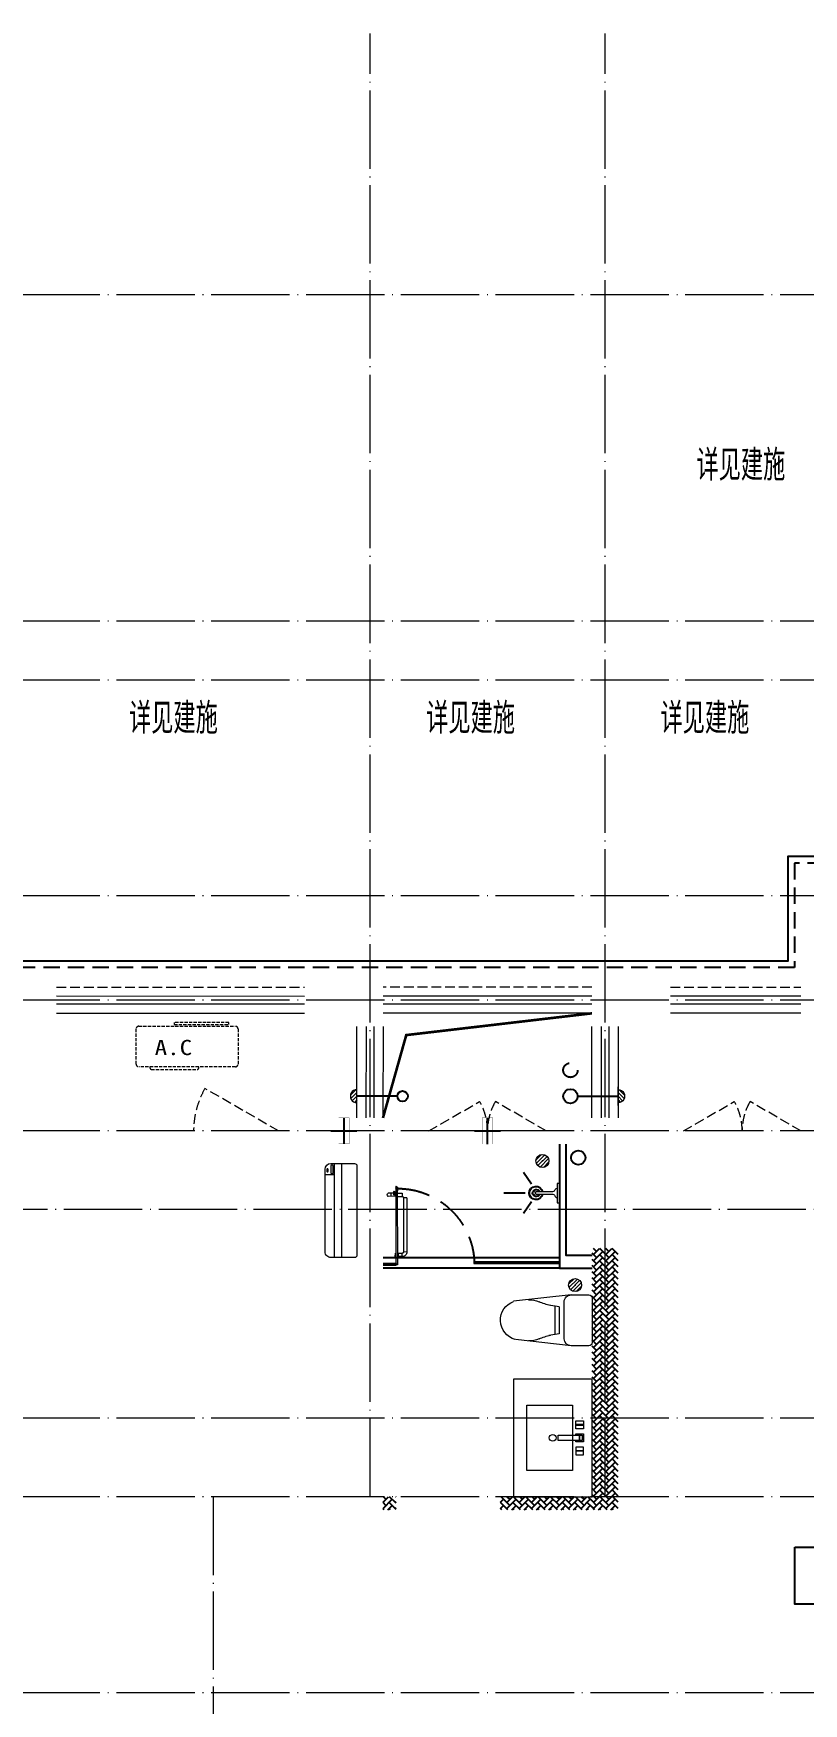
# Model space of a CAD drawing. Extents: x -518115 to 1124316, y -209821 to 1628073.
# Drawn here: x 830040 to 835937, y 600166 to 612949 of the extents above; entities that cross this region are included whole.
import ezdxf

# ---------------------------------------------------------------- set-up
doc = ezdxf.new("R2010")
doc.units = 0
doc.header["$LTSCALE"] = 1000
doc.header["$MEASUREMENT"] = 0
for name, pattern in [('DASH', [0.35, 0.25, -0.1]), ('DOTE', [2.42, 2, -0.2, 0.02, -0.2]), ('HIDDEN', [0.375, 0.25, -0.125])]:
    doc.linetypes.add(name, pattern=pattern)
for name, color, linetype, lineweight in [('DOTE', 19, 'DOTE', 9), ('LVTRY', 1, 'Continuous', 13), ('WINDOW', 144, 'Continuous', 15), ('平面-栏杆', 135, 'Continuous', 15), ('平面-看线', 45, 'Continuous', 15), ('平面-空调室内机', 176, 'Continuous', 9), ('平面-空调预留孔', 173, 'Continuous', 15), ('空调', 76, 'Continuous', 13)]:
    doc.layers.add(name, color=color, linetype=linetype, lineweight=lineweight)
for name, color, linetype in [('IP-bath&kitchen-JOHNSON', 4, 'Continuous'), ('P-bath&kitchen-JOHNSON', 4, 'Continuous'), ('PUB_TEXT', 4, 'Continuous'), ('VPIPE-中水', 122, 'Continuous'), ('VPIPE-凝结', 150, 'Continuous'), ('VPIPE-废水', 31, 'Continuous'), ('VPIPE-雨水', 4, 'DASH'), ('保温', 6, 'Continuous'), ('机电标识类', 1, 'Continuous'), ('看线', 251, 'Continuous')]:
    doc.layers.add(name, color=color, linetype=linetype)
doc.styles.add('_TCH_AXIS', font='COMPLEX', dxfattribs={"bigfont": 'GBCBIG'})
doc.styles.add('黑体', font='')
doc.styles.get('黑体').set_extended_font_data('SimHei')
pattern_1 = [(45, (0, 0), (0, 47.4157523), [100.584, -33.528]), (135, (23.708, 23.708), (3e-15, 47.4157523), [100.584, -33.528])]

# ---------------------------------------------------------------- blocks, each defined once
blk = doc.blocks.new('A$C7A951E79')
at = {"layer": 'LVTRY'}
for p, q in [((-7, 49), (-49, 7)), ((0, 28), (-47, -18)), ((0, 0), (-35, -35)), ((0, -71), (0, 71)), ((0, -28), (-18, -47))]:
    blk.add_line(p, q, dxfattribs=at)
blk.add_arc((0, 0), 49.9, 89.9757, 269.9757, dxfattribs=at)
blk.add_point((0, 0), dxfattribs=at)
blk = doc.blocks.new('A$C42425DA4')
blk.add_blockref('A$C7A951E79', (0, 0))
at = {"xscale": -1}
blk.add_blockref('A$C7A951E79', (2000, 0), dxfattribs=at)
blk = doc.blocks.new('gsergvr')
at = {"layer": '平面-空调预留孔', "linetype": 'DASH', "ltscale": 0.1}
for p, q in [((34075, 17176), (34075, 17166)), ((34085, 17156), (34438, 17156)), ((34448, 17166), (34448, 17176))]:
    blk.add_line(p, q, dxfattribs=at)
blk.add_lwpolyline([(34679, 17515), (34260, 17515), (34260, 17500), (34679, 17500)], close=True, dxfattribs=at)
blk.add_lwpolyline([(34729, 17176), (33989, 17176, -0.414214), (33969, 17196), (33969, 17466, -0.414214), (33989, 17486), (34729, 17486, -0.414214), (34749, 17466), (34749, 17196, -0.414214)], format="xyb", close=True, dxfattribs=at)
for centre, start, end in [((34085, 17166), 180, 270), ((34438, 17166), 270, 0)]:
    blk.add_arc(centre, 10, start, end, dxfattribs=at)
at = {"layer": '平面-空调预留孔', "color": 251, "linetype": 'DASH', "ltscale": 0.1, "true_color": 0x636466, "style": '黑体', "width": 1.2}
blk.add_text('A.C', height=117, dxfattribs=at).set_placement((34111, 17265))
blk = doc.blocks.new('rtyryrtyeeretee')
at = {"layer": '平面-空调预留孔'}
blk.add_blockref('gsergvr', (635673, 326706), dxfattribs=at)
blk = doc.blocks.new('dongkong')
blk.add_wipeout([(-603756, 210771), (-603756, 210571), (-603836, 210571), (-603836, 210771)])
at = {"layer": '机电标识类', "color": 250, "linetype": 'DASH', "ltscale": 400}
for p, q in [((-603896, 210671), (-603696, 210671)), ((-603796, 210771), (-603796, 210571))]:
    blk.add_line(p, q, dxfattribs=at)
at = {"layer": '空调', "color": 6, "linetype": 'DASH', "const_width": 2}
blk.add_lwpolyline([(-603756, 210771), (-603756, 210571), (-603836, 210571), (-603836, 210771)], close=True, dxfattribs=at)
blk = doc.blocks.new('HFHFTHFD')
at = {"layer": 'DOTE', "linetype": 'DOTE', "ltscale": 0.3}
for p, q in [((425317, 601749), (425317, 612949)), ((427117, 601749), (427117, 612949)), ((472617, 610949), (418617, 610949)), ((472617, 608449), (418617, 608449)), ((472617, 607999), (418617, 607999)), ((472617, 606349), (418617, 606349)), ((472617, 605549), (418617, 605549)), ((472617, 604549), (418617, 604549)), ((418617, 603949), (472617, 603949)), ((472617, 602349), (418617, 602349)), ((472617, 601749), (418617, 601749)), ((424117, 601749), (424117, 593449)), ((472617, 600249), (418617, 600249))]:
    blk.add_line(p, q, dxfattribs=at)
blk = doc.blocks.new('A$C001338C2')
for p, q in [((0, 249), (0, 22)), ((845, 304), (55, 304)), ((109, 215), (109, 304)), ((900, 22), (900, 249)), ((22, 0), (878, 0))]:
    blk.add_line(p, q)
at = {"lineweight": 5}
for p, q in [((900, 215), (0, 215)), ((900, 143), (0, 143))]:
    blk.add_line(p, q, dxfattribs=at)
for points in [[(89, 226), (22, 226, -0.414214), (17, 232), (17, 243, -0.414214), (22, 249), (89, 249, -0.414214), (95, 243), (95, 232, -0.414214)], [(73, 275), (57, 275, -0.414214), (51, 281), (51, 283, -0.414214), (57, 289), (73, 289, -0.414214), (79, 283), (79, 281, -0.414214)]]:
    blk.add_lwpolyline(points, format="xyb", close=True)
for centre, radius, start, end in [((55, 249), 55, 90, 180), ((845, 249), 55, 360, 90), ((22, 22), 22, 180, 270), ((878, 22), 22, 270, 360)]:
    blk.add_arc(centre, radius, start, end)
blk = doc.blocks.new('GDFGDGRD')
at = {"layer": '保温', "linetype": 'ByBlock', "ltscale": 10}
h = blk.add_hatch(dxfattribs=at)
h.set_pattern_fill('AR-HBONE', color=251, scale=55)
h.set_pattern_definition(pattern_1)
h.paths.add_polyline_path([(427217, 370024), (427217, 372024), (427017, 372024), (427017, 370024)])
h = blk.add_hatch(dxfattribs=at)
h.set_pattern_fill('AR-HBONE', color=251, scale=55)
h.set_pattern_definition(pattern_1)
h.paths.add_polyline_path([(425517, 370024), (425517, 370124), (425417, 370124), (425417, 370024)])
h = blk.add_hatch(dxfattribs=at)
h.set_pattern_fill('AR-HBONE', color=251, scale=55)
h.set_pattern_definition(pattern_1)
h.paths.add_polyline_path([(427017, 370024), (427017, 370124), (426317, 370124), (426317, 370024)])
blk = doc.blocks.new('rrrrrrrrrrrra')
for p, q in [((-112, 459), (-112, 324)), ((253, 484), (-87, 484)), ((278, 324), (278, 459)), ((-112, 324), (-64, -103)), ((-59, 271), (224, 271)), ((278, 324), (228, -116)), ((-21, 232), (-34, 154)), ((191, 200), (-26, 200)), ((186, 232), (-21, 232)), ((186, 232), (199, 154))]:
    blk.add_line(p, q)
for centre, radius, start, end in [((-87, 459), 25, 90, 180), ((253, 459), 25, 0, 90), ((-59, 324), 53.3, 180, 270), ((224, 324), 53.3, 270, 0), ((-323, 210), 294, 333.5369, 351.4828), ((488, 210), 294, 188.5172, 206.4631), ((149, -3), 224, 158.5202, 180), ((16, -3), 224, 0, 21.4798), ((84, -64), 153, 195.0773, 340.1181)]:
    blk.add_arc(centre, radius, start, end)
blk = doc.blocks.new('A$C1E0F638F')
for points in [[(500, 435), (500, 85), (0, 85), (0, 435)], [(270, 30), (230, 30), (230, 195), (270, 195)], [(120, 0), (180, 0), (180, 60), (120, 60)], [(147, 55), (153, 55), (153, 5), (147, 5)], [(230, 30), (270, 30), (270, 10), (230, 10)], [(380, 0), (320, 0), (320, 60), (380, 60)], [(353, 55), (347, 55), (347, 5), (353, 5)]]:
    blk.add_lwpolyline(points, close=True)
blk.add_lwpolyline([(270, 60), (280, 60), (280, 0), (220, 0), (220, 60), (230, 60)])
blk.add_circle((250, 236), 26)
blk = doc.blocks.new('$lvtry$00000171')
for p, q in [((-74, 11), (-11, 74)), ((-70, -27), (27, 70)), ((-53, -53), (53, 53)), ((-27, -70), (70, 27)), ((11, -74), (74, -11))]:
    blk.add_line(p, q)
blk.add_circle((0, 0), 75)
blk.add_point((0, 0))
blk = doc.blocks.new('135')
blk.add_hatch(color=256).paths.add_polyline_path([(5, 2), (4, -1), (-5, 2), (-4, 5)])
for p, q in [((-6, 19), (-3, 19)), ((-3, 19), (-6, 19)), ((-6, 3), (5, -2)), ((-6, 3), (-5, 3)), ((-5, 11), (-5, 31)), ((5, 11), (-5, 11)), ((5, 10), (-5, 10)), ((-5, 3), (-4, 6)), ((-4, 6), (5, 2)), ((0, 0), (0, 39)), ((6, 19), (3, 19)), ((3, 19), (6, 19)), ((4, -1), (5, 2)), ((5, 11), (5, 32)), ((4, -1), (6, -2))]:
    blk.add_line(p, q)
for centre, radius, start, end in [((6, 16), 13.5, 151.0147, 204.8403), ((13, 4), 20.5, 163.0924, 182.0012), ((-6, 4), 1, 184.2275, 248.4661), ((-5, 22), 0.5, 335.7643, 151.0147), ((4, 18), 9.42, 155.7643, 171.9773), ((9, 15), 14.6, 166.278, 198.0953), ((14, 4), 19.5, 163.7443, 182.5269), ((-5, 3), 0.5, 181.9385, 247.2597), ((5, 22), 0.5, 29.8425, 204.574), ((-6, 17), 11.7, 10.475, 24.574), ((-6, 15), 12.4, 338.6449, 16.0476), ((29, 7), 24, 172.9439, 199.2318), ((-6, 16), 13.4, 334.9111, 29.8425), ((26, 6), 20.6, 169.1454, 199.9526), ((6, -1), 1.17, 247.4597, 19.9526), ((6, -1), 0.5, 247.4597, 19.2318)]:
    blk.add_arc(centre, radius, start, end)
blk.add_open_spline([(-5, 31), (-4, 31), (-2, 33), (1, 29), (3, 31), (5, 32)], degree=3, knots=[0, 0, 0, 0, 3.066329, 6.218313, 11.124135, 11.124135, 11.124135, 11.124135])
blk = doc.blocks.new('SDFAWERAWER')
at = {"layer": 'LVTRY', "color": 1}
for p, q in [((593941, -1242210), (593784, -1242595)), ((593965, -1242220), (593807, -1242604)), ((593941, -1242210), (593965, -1242220)), ((593988, -1242191), (593978, -1242214)), ((594007, -1242226), (593978, -1242214)), ((594017, -1242203), (593988, -1242191)), ((594016, -1242220), (594027, -1242193)), ((594016, -1242220), (594022, -1242223)), ((594026, -1242204), (594018, -1242222)), ((594018, -1242222), (594021, -1242220)), ((594025, -1242211), (594021, -1242220)), ((594023, -1242221), (594022, -1242223)), ((594022, -1242223), (594024, -1242222)), ((594023, -1242211), (594030, -1242194)), ((594024, -1242221), (594024, -1242222)), ((594025, -1242211), (594031, -1242197)), ((594027, -1242193), (594033, -1242195)), ((594028, -1242234), (594078, -1242255)), ((594030, -1242194), (594031, -1242197)), ((594032, -1242197), (594033, -1242195)), ((594033, -1242195), (594034, -1242197)), ((594034, -1242198), (594034, -1242197)), ((594047, -1242201), (594036, -1242229)), ((594036, -1242229), (594039, -1242230)), ((594037, -1242211), (594088, -1242232)), ((594039, -1242230), (594045, -1242214)), ((594039, -1242230), (594042, -1242228)), ((594042, -1242228), (594051, -1242205)), ((594050, -1242202), (594043, -1242218)), ((594047, -1242201), (594050, -1242202)), ((594050, -1242202), (594051, -1242205)), ((594057, -1242246), (594067, -1242223)), ((593784, -1242595), (593807, -1242604)), ((593803, -1242641), (593813, -1242618)), ((593803, -1242641), (593833, -1242653)), ((593813, -1242618), (593842, -1242630)), ((593842, -1242630), (593833, -1242653)), ((593834, -1242656), (593833, -1242653)), ((593845, -1242629), (593834, -1242656)), ((593848, -1242630), (593836, -1242657)), ((593845, -1242629), (593842, -1242630)), ((593848, -1242630), (593845, -1242629)), ((593847, -1242662), (593858, -1242634)), ((593850, -1242663), (593861, -1242635)), ((593852, -1242662), (593862, -1242637)), ((593858, -1242634), (593861, -1242635)), ((593861, -1242635), (593862, -1242637)), ((593836, -1242657), (593834, -1242656)), ((593847, -1242662), (593850, -1242663))]:
    blk.add_line(p, q, dxfattribs=at)
blk.add_lwpolyline([(593823, -1242717), (594046, -1242174), (594037, -1242170), (593814, -1242713)], close=True, dxfattribs=at)
blk.add_arc((594075, -1242240), 15.3, 281.7932, 33.7019, dxfattribs=at)
for centre, major_axis, start_param, end_param in [((593974, -1242224), (3.93, 9.6), 0, 1.570796), ((593817, -1242608), (13.5, 33.1), 1.570796, 3.141593), ((593817, -1242608), (3.93, 9.6), 1.570796, 3.141593)]:
    blk.add_ellipse(centre, major_axis=major_axis, ratio=1, start_param=start_param, end_param=end_param, dxfattribs=at)
at = {"layer": 'P-bath&kitchen-JOHNSON', "color": 8, "linetype": 'DASH'}
blk.add_arc((593810, -1242714), 586, 67.5369, 157.1325, dxfattribs=at)
at = {"layer": 'LVTRY', "color": 1, "xscale": -1, "rotation": 157.7329157530927}
blk.add_blockref('135', (594045, -1242162), dxfattribs=at)
blk = doc.blocks.new('A$C5DCB2F21')
at = {"layer": 'IP-bath&kitchen-JOHNSON', "color": 8}
for p, q in [((-68, -213), (-158, -275)), ((68, -213), (158, -275)), ((0, -261), (0, -425))]:
    blk.add_line(p, q, dxfattribs=at)
at = {"layer": 'IP-bath&kitchen-JOHNSON', "color": 250}
for centre, major_axis, ratio, start_param, end_param in [((0, -179), (-51, 0), 0.990052, -1.36297, 4.504563), ((0, -178), (-26.8, 0), 0.994812, -1.167677, 4.309269)]:
    blk.add_ellipse(centre, major_axis=major_axis, ratio=ratio, start_param=start_param, end_param=end_param, dxfattribs=at)
at = {"layer": 'LVTRY', "color": 1}
for p, q in [((74, 0), (-74, 0)), ((-10, -174), (-10, -49)), ((11, -174), (11, -49))]:
    blk.add_line(p, q, dxfattribs=at)
blk.add_lwpolyline([(74, 0), (74, -16), (-74, -16), (-74, 0)], dxfattribs=at)
for points in [[(-26, -31, -0.364142), (-38, -16, -0.020495)], [(-10, -49, 0.214893), (-26, -31, 7.649644)], [(11, -49, -0.21439), (26, -31, -7.649644)], [(26, -31, 0.364142), (38, -16, 0.020495)]]:
    blk.add_lwpolyline(points, format="xyb", dxfattribs=at)
blk.add_arc((0, -174), 10.5, 180, 0, dxfattribs=at)
for centre, major_axis, ratio, start_param, end_param in [((0, -181), (53.6, 0), 0.987577, 1.76809, 7.656688), ((-12, -165), (0, 1.43), 0.85, -1.570796, 4.712389), ((-12, -189), (0, 1.43), 0.85, 4.712389, 10.995574), ((12, -165), (0, 1.43), 0.85, 4.712389, 10.995574), ((12, -189), (0, 1.43), 0.85, 4.712389, 10.995574)]:
    blk.add_ellipse(centre, major_axis=major_axis, ratio=ratio, start_param=start_param, end_param=end_param, dxfattribs=at)
blk = doc.blocks.new('DSGDFGF')
at = {"layer": 'IP-bath&kitchen-JOHNSON'}
for p, q in [((676542, 342985), (677892, 342985)), ((676542, 342950), (677192, 342950)), ((676542, 342940), (677192, 342940)), ((676542, 342905), (677892, 342905)), ((677192, 342940), (677192, 342950)), ((677892, 342940), (677792, 342940)), ((677792, 342930), (677792, 342940)), ((677892, 342930), (677792, 342930))]:
    blk.add_line(p, q, dxfattribs=at)
at = {"layer": 'IP-bath&kitchen-JOHNSON', "color": 8}
for points in [[(676542, 343855), (676542, 342905), (676292, 342905)], [(676492, 343855), (676492, 343005), (676292, 343005)]]:
    blk.add_lwpolyline(points, dxfattribs=at)
at = {"layer": 'LVTRY', "color": 1}
blk.add_lwpolyline([(676892, 341155), (676292, 341155), (676292, 342055), (676892, 342055)], close=True, dxfattribs=at)
at = {"layer": 'IP-bath&kitchen-JOHNSON'}
for name, p, rotation in [('A$C5DCB2F21', (676542, 343480), 90.00848852444699), ('SDFAWERAWER', (-342526, 1268091), 22.25976934310714)]:
    blk.add_blockref(name, p, dxfattribs=dict(at, rotation=rotation))
at = {"layer": 'LVTRY', "xscale": -0.6666666667107826, "yscale": 0.6666666667107826}
for p in [(676672, 343725), (676422, 342775)]:
    blk.add_blockref('$lvtry$00000171', p, dxfattribs=at)
at = {"layer": 'LVTRY', "color": 1, "extrusion": (0, 0, -1), "xscale": -1, "zscale": -1, "rotation": 270}
blk.add_blockref('rrrrrrrrrrrra', (-676776, 342423), dxfattribs=at)
at = {"layer": 'LVTRY', "color": 1, "xscale": -1, "rotation": 270}
blk.add_blockref('A$C1E0F638F', (676357, 341356), dxfattribs=at)

msp = doc.modelspace()

# ---------------------------------------------------------------- linework, layer by layer
at = {"color": 6, "const_width": 20}
msp.add_lwpolyline([(832716.3, 604648.8), (832894.5, 605282.2), (834316.6, 605448.8)], dxfattribs=at)
at = {"color": 1}
msp.add_lwpolyline([(835869.5, 601362.5), (836875.5, 601362.5), (836875.5, 600926.5), (835869.5, 600926.5)], close=True, dxfattribs=at)
at = {"layer": 'VPIPE-中水', "linetype": 'Continuous'}
msp.add_circle((834211.4, 604343.8), 55, dxfattribs=at)
at = {"layer": 'VPIPE-凝结', "ltscale": 0.1}
for p, q in [((832826.6, 604814.4), (832516.4, 604814.4)), ((834206.6, 604814.4), (834516.4, 604814.4))]:
    msp.add_line(p, q, dxfattribs=at)
at = {"layer": 'VPIPE-凝结'}
msp.add_circle((832866.6, 604814.4), 40, dxfattribs=at)
at = {"layer": 'VPIPE-废水'}
msp.add_circle((834151.6, 604813.8), 55, dxfattribs=at)
at = {"layer": 'VPIPE-雨水'}
msp.add_circle((834151.6, 605013.8), 55, dxfattribs=at)
at = {"layer": 'WINDOW', "color": 250, "linetype": 'DASH', "ltscale": 0.3}
for points in [[(831916.6, 604548.8), (831353.4, 604873.4, 0.1314846), (831266.6, 604548.8)], [(835016.6, 604548.8), (835406.3, 604773.7, -0.1316053), (835466.6, 604548.8)], [(835916.6, 604548.8), (835526.8, 604773.7, 0.1316053), (835466.6, 604548.8)]]:
    msp.add_lwpolyline(points, format="xyb", dxfattribs=at)
at = {"layer": '平面-栏杆'}
for points in [[(832116.6, 605578.8), (830216.6, 605579.1)], [(834316.6, 605578.9), (832716.6, 605579.1)], [(835916.6, 605579), (834916.6, 605579.1)], [(832116.6, 605518.8), (830216.6, 605519.1)], [(834316.6, 605518.9), (832716.6, 605519.1)], [(835916.6, 605519), (834916.6, 605519.1)], [(832586.6, 605348.8), (832586.3, 604648.8)], [(832646.6, 605348.8), (832646.3, 604648.8)], [(834386.6, 605348.8), (834386.3, 604648.8)], [(834446.6, 605348.8), (834446.3, 604648.8)]]:
    msp.add_lwpolyline(points, dxfattribs=at)
at = {"layer": '平面-看线'}
for p, q in [((832516.3, 604648.8), (832516.6, 605348.8)), ((834316.3, 604648.8), (834316.6, 605348.8))]:
    msp.add_line(p, q, dxfattribs=at)
at = {"layer": '平面-看线', "linetype": 'DASH', "ltscale": 0.3}
for points in [[(830216.6, 605648.8), (832116.6, 605648.8)], [(834316.6, 605648.8), (832716.6, 605648.8)], [(834916.6, 605648.8), (835916.6, 605648.8)]]:
    msp.add_lwpolyline(points, dxfattribs=at)
at = {"layer": '平面-看线'}
for points in [[(830216.6, 605448.8), (832116.6, 605448.8)], [(834316.6, 605448.8), (832716.6, 605448.8)], [(835916.6, 605448.8), (834916.6, 605448.8)], [(832716.6, 605348.8), (832716.3, 604648.8)], [(834516.6, 605348.8), (834516.3, 604648.8)]]:
    msp.add_lwpolyline(points, dxfattribs=at)

# ---------------------------------------------------------------- block references
for name, p in [('rtyryrtyeeretee', (161184.5, 261157.8)), ('A$C42425DA4', (832516.4, 604814.4))]:
    msp.add_blockref(name, p)
at = {"layer": '平面-空调预留孔', "xscale": -0.8000000000465648, "yscale": 0.8000000000465648, "zscale": 0.8000000000465646, "rotation": 89.99999976656984}
msp.add_blockref('A$C001338C2', (832516.6, 604299.1), dxfattribs=at)

# ---------------------------------------------------------------- texts
at = {"layer": 'PUB_TEXT', "style": '_TCH_AXIS'}
for p in [(835116, 609525.8), (830771.4, 607588.7), (833046.8, 607588.7), (834840.8, 607588.7)]:
    msp.add_text('详见建施', height=236.31, dxfattribs=at).set_placement(p)

# ---------------------------------------------------------------- next in the draw order: block references
at = {"layer": '平面-空调室内机', "ltscale": 0.3}
msp.add_blockref('dongkong', (1436212.8, 393878.1), dxfattribs=at)

# ---------------------------------------------------------------- next in the draw order: linework, layer by layer
at = {"layer": '看线', "color": 201}
msp.add_lwpolyline([(837916.6, 608048.8), (837916.6, 606648.8), (835816.6, 606648.8), (835816.6, 605848.8), (829416.6, 605848.8), (829416.6, 604848.8), (827616.6, 604848.8), (827616.6, 596348.8), (830466.6, 596348.8)], dxfattribs=at)
at = {"layer": '看线', "color": 201, "linetype": 'HIDDEN', "ltscale": 0.5}
msp.add_lwpolyline([(837966.6, 608048.8), (837966.6, 606598.8), (835866.6, 606598.8), (835866.6, 605798.8), (829466.6, 605798.8), (829466.6, 604798.8), (827666.6, 604798.8), (827666.6, 596398.8), (830616.6, 596398.8)], dxfattribs=at)

# ---------------------------------------------------------------- next in the draw order: block references
msp.add_blockref('HFHFTHFD', (407300, 0))

# ---------------------------------------------------------------- next in the draw order: block references
at = {"layer": '平面-空调室内机', "ltscale": 0.3, "xscale": -1, "rotation": 180}
msp.add_blockref('dongkong', (1437312.6, 815219.6), dxfattribs=at)

# ---------------------------------------------------------------- next in the draw order: linework, layer by layer
at = {"layer": 'WINDOW', "color": 250, "linetype": 'DASH', "ltscale": 0.3}
for points in [[(833066.7, 604548.8), (833456.4, 604773.7, -0.1316053), (833516.7, 604548.8)], [(833966.7, 604548.8), (833576.9, 604773.7, 0.1316053), (833516.7, 604548.8)]]:
    msp.add_lwpolyline(points, format="xyb", dxfattribs=at)

# ---------------------------------------------------------------- next in the draw order: block references
msp.add_blockref('GDFGDGRD', (407300, 231625.1))
at = {"xscale": -1}
msp.add_blockref('DSGDFGF', (1510608.9, 260593.5), dxfattribs=at)

doc.saveas('drawing.dxf')
